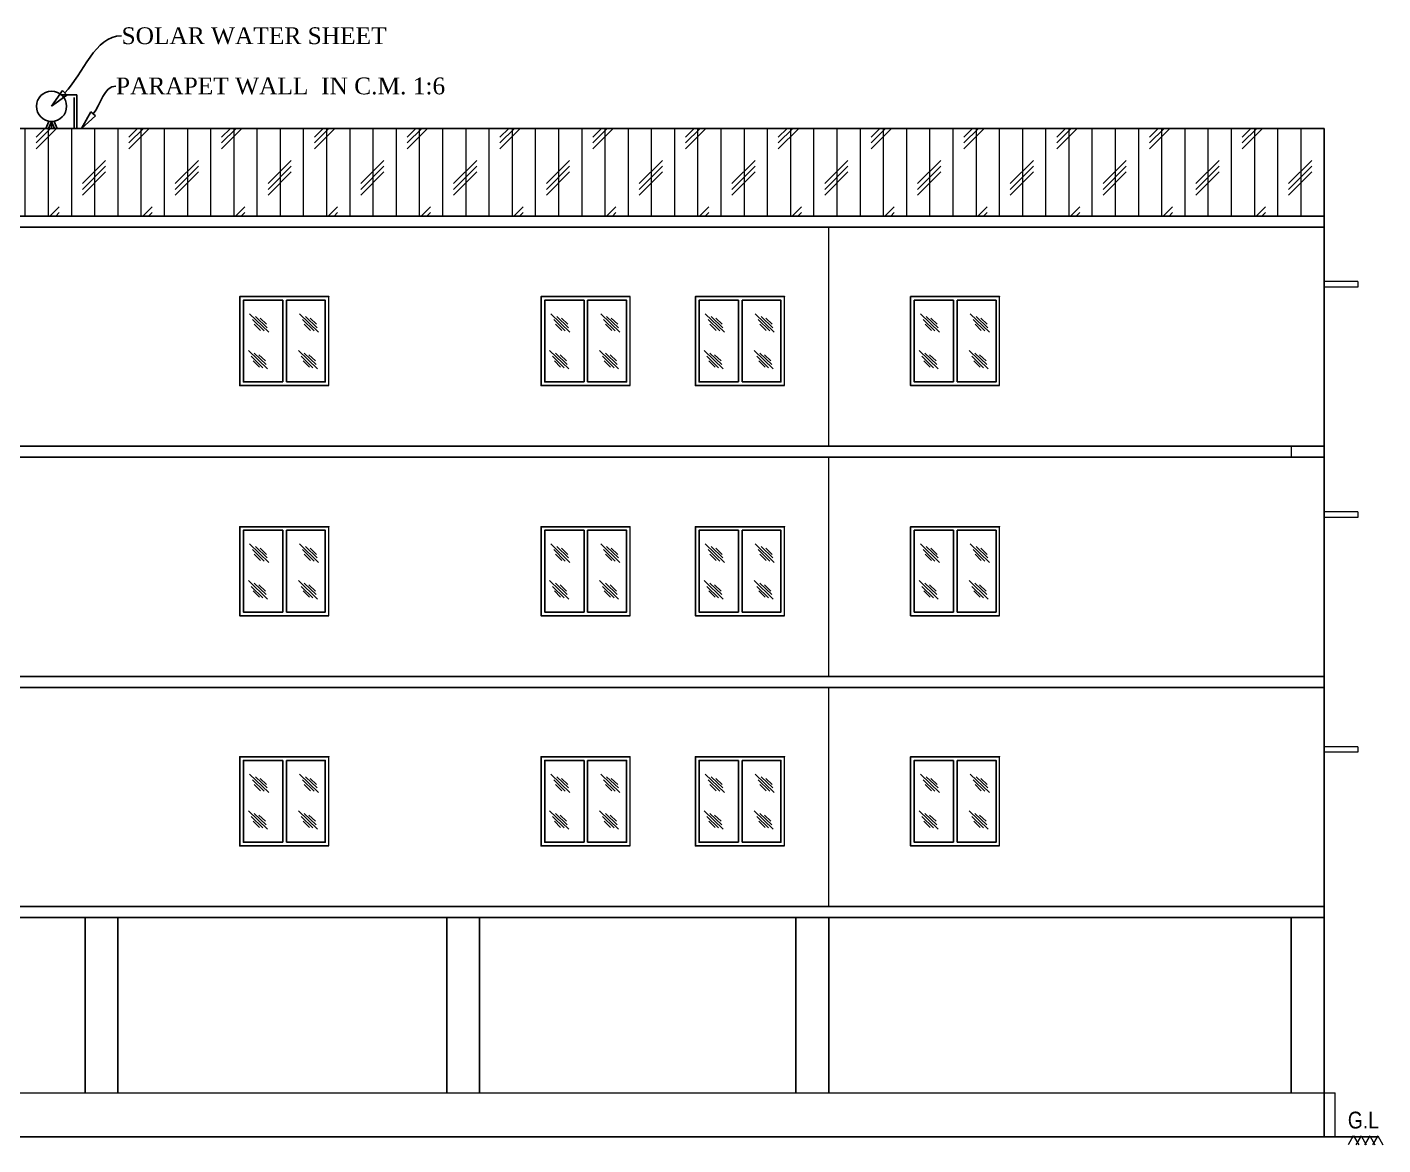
# Model space of a CAD drawing. Header units: metres. Extents: x -1560950 to -1560825, y 42726 to 42863.
# Drawn here: x -1560936.12 to -1560917.56, y 42824.02 to 42839.32 of the extents above; entities that cross this region are included whole.
import ezdxf
from ezdxf import colors
from ezdxf.entities.mleader import LeaderData, LeaderLine
from ezdxf.math import Vec2, Vec3

# ---------------------------------------------------------------- set-up
doc = ezdxf.new("R2010")
doc.units = ezdxf.units.M
doc.header["$LTSCALE"] = 750
doc.header["$MEASUREMENT"] = 0
doc.layers.get('0').update_dxf_attribs({"lineweight": 5})
doc.styles.add('sty', font='swissc.ttf', dxfattribs={"height": 10})

# ---------------------------------------------------------------- blocks, each defined once
blk = doc.blocks.new('_ClosedBlank')
at = {"color": 0, "linetype": 'ByBlock', "lineweight": -2}
for p, q in [((-1, 0.167), (0, 0)), ((-1, 0.167), (-1, -0.167)), ((0, 0), (-1, -0.167))]:
    blk.add_line(p, q, dxfattribs=at)

msp = doc.modelspace()

# ---------------------------------------------------------------- hatches: boundary and pattern name
at = {"ltscale": 0.25}
h = msp.add_hatch(dxfattribs=at)
h.set_pattern_fill('CORK', color=0, scale=0.1, angle=90)
h.set_pattern_definition([(90, (-1533632.09946, 45643.24785), (-0.3175, 0), []), (225, (-1533631.9407, 45643.4066), (0.635000274, -0.635000274), [0.449013, -0.449013]), (225, (-1533631.9407, 45643.486), (0.635000274, -0.635000274), [0.449013, -0.449013]), (225, (-1533631.9407, 45643.56535), (0.635000274, -0.635000274), [0.449013, -0.449013])])
h.paths.add_polyline_path([(-1560918.36845, 42837.93688), (-1560946.67625, 42837.93688), (-1560946.67625, 42836.73688), (-1560918.36845, 42836.73688)])

# ---------------------------------------------------------------- linework, layer by layer
at = {"color": 0, "lineweight": -2, "ltscale": 0.05}
for p, q in [((-1560935.6526, 42838.39559, -1914.77364), (-1560935.43995, 42838.39559, -1914.77364)), ((-1560935.47572, 42837.93688, -1914.77364), (-1560935.47572, 42838.36206, -1914.77364)), ((-1560935.43995, 42837.93688, -1914.77364), (-1560935.43995, 42838.39559, -1914.77364)), ((-1560935.82372, 42838.03376, -1914.77364), (-1560935.86366, 42837.93688, -1914.77364)), ((-1560935.78795, 42838.03376, -1914.77364), (-1560935.82789, 42837.93688, -1914.77364)), ((-1560935.78795, 42838.03376, -1914.77364), (-1560935.78795, 42837.93688, -1914.77364)), ((-1560935.78795, 42838.03376, -1914.77364), (-1560935.74801, 42837.93688, -1914.77364)), ((-1560935.75219, 42838.03376, -1914.77364), (-1560935.71224, 42837.93688, -1914.77364))]:
    msp.add_line(p, q, dxfattribs=at)
at = {"color": 0, "linetype": 'ByBlock', "lineweight": -2, "ltscale": 0.05}
for p, q in [((-1560946.67625, 42837.93688, -2181.68135), (-1560918.36845, 42837.93688, 4759.3704)), ((-1560918.36845, 42837.93688, 4759.3704), (-1560918.36845, 42824.13688, 4759.3704)), ((-1560918.36845, 42837.93688, -34605.54937), (-1560918.36845, 42824.1475, 6550.12618)), ((-1560946.67625, 42836.73688, -2181.68135), (-1560918.36845, 42836.73688, 4759.3704)), ((-1560946.67625, 42836.58688, -2470.45398), (-1560918.36845, 42836.58688, -2295.49767)), ((-1560946.67625, 42836.58688, -2470.45398), (-1560918.36845, 42836.58688, -2295.49767)), ((-1560918.36839, 42835.83982, -28346.65748), (-1560918.36839, 42825.337, 2999.96622)), ((-1560946.67625, 42833.58688, -251.42624), (-1560918.36845, 42833.58688, -251.42624)), ((-1560946.67625, 42833.43688, -251.42624), (-1560918.36845, 42833.43688, -251.42624)), ((-1560946.67625, 42833.43688, -251.42624), (-1560918.36845, 42833.43688, -251.42624)), ((-1560946.67625, 42830.43688, -58.26171), (-1560918.36845, 42830.43688, -58.26171)), ((-1560946.67625, 42830.28688, -58.26171), (-1560918.36845, 42830.28688, -58.26171)), ((-1560946.67625, 42830.28688, -58.26171), (-1560918.36845, 42830.28688, -58.26171)), ((-1560946.67625, 42827.28688, -58.26171), (-1560918.36845, 42827.28688, -58.26171)), ((-1560946.67625, 42827.13688, -58.4267), (-1560918.36845, 42827.13688, -58.4267)), ((-1560935.32895, 42827.13688, 4759.3704), (-1560935.32895, 42824.73688, 4759.3704)), ((-1560934.87895, 42827.13688, 4759.3704), (-1560934.87895, 42824.73688, 4759.3704)), ((-1560930.37895, 42827.13688, 4759.3704), (-1560930.37895, 42824.73688, 4759.3704)), ((-1560929.92895, 42827.13688, 4759.3704), (-1560929.92895, 42824.73688, 4759.3704)), ((-1560925.59895, 42827.13688, 4759.3704), (-1560925.59895, 42824.73688, 4759.3704)), ((-1560925.14895, 42827.13688, 4759.3704), (-1560925.14895, 42824.73688, 4759.3704)), ((-1560918.81845, 42827.13688, 4759.3704), (-1560918.81845, 42824.73688, 4759.3704)), ((-1560948.11333, 42824.13688, 99.28621), (-1560917.62907, 42824.13688, 99.28621))]:
    msp.add_line(p, q, dxfattribs=at)
at = {"color": 0, "ltscale": 0.25}
for p, q in [((-1560925.14895, 42833.58688, 0.1137), (-1560925.14895, 42836.58688, 0.1137)), ((-1560931.99077, 42834.41688, 2683818.42905), (-1560931.99077, 42835.63608, 2683818.42905)), ((-1560927.86751, 42834.41688, 2683818.42905), (-1560927.86751, 42835.63608, 2683818.42905)), ((-1560925.75386, 42834.41688, 2683818.42905), (-1560925.75386, 42835.63608, 2683818.42905)), ((-1560922.80987, 42834.41688, 2683818.42905), (-1560922.80987, 42835.63608, 2683818.42905)), ((-1560931.99077, 42834.41688, 2683818.42905), (-1560933.21077, 42834.41688, 2683818.42905)), ((-1560927.86751, 42834.41688, 2683818.42905), (-1560929.08751, 42834.41688, 2683818.42905)), ((-1560925.75386, 42834.41688, 2683818.42905), (-1560926.97386, 42834.41688, 2683818.42905)), ((-1560922.80987, 42834.41688, 2683818.42905), (-1560924.02987, 42834.41688, 2683818.42905)), ((-1560925.14895, 42830.43688, 0.1137), (-1560925.14895, 42833.43688, 0.1137)), ((-1560918.81845, 42833.58688, 4759.3704), (-1560918.81845, 42833.43688, 4759.3704)), ((-1560931.99077, 42831.26688, 2683818.42905), (-1560931.99077, 42832.48608, 2683818.42905)), ((-1560927.86751, 42831.26688, 2683818.42905), (-1560927.86751, 42832.48608, 2683818.42905)), ((-1560925.75386, 42831.26688, 2683818.42905), (-1560925.75386, 42832.48608, 2683818.42905)), ((-1560922.80987, 42831.26688, 2683818.42905), (-1560922.80987, 42832.48608, 2683818.42905)), ((-1560931.99077, 42831.26688, 2683818.42905), (-1560933.21077, 42831.26688, 2683818.42905)), ((-1560927.86751, 42831.26688, 2683818.42905), (-1560929.08751, 42831.26688, 2683818.42905)), ((-1560925.75386, 42831.26688, 2683818.42905), (-1560926.97386, 42831.26688, 2683818.42905)), ((-1560922.80987, 42831.26688, 2683818.42905), (-1560924.02987, 42831.26688, 2683818.42905)), ((-1560925.14895, 42827.28688, 0.1137), (-1560925.14895, 42830.28688, 0.1137)), ((-1560931.99077, 42828.11688, 2683818.42905), (-1560931.99077, 42829.33608, 2683818.42905)), ((-1560927.86751, 42828.11688, 2683818.42905), (-1560927.86751, 42829.33608, 2683818.42905)), ((-1560925.75386, 42828.11688, 2683818.42905), (-1560925.75386, 42829.33608, 2683818.42905)), ((-1560922.80987, 42828.11688, 2683818.42905), (-1560922.80987, 42829.33608, 2683818.42905)), ((-1560931.99077, 42828.11688, 2683818.42905), (-1560933.21077, 42828.11688, 2683818.42905)), ((-1560927.86751, 42828.11688, 2683818.42905), (-1560929.08751, 42828.11688, 2683818.42905)), ((-1560925.75386, 42828.11688, 2683818.42905), (-1560926.97386, 42828.11688, 2683818.42905)), ((-1560922.80987, 42828.11688, 2683818.42905), (-1560924.02987, 42828.11688, 2683818.42905)), ((-1560946.87276, 42824.73688, -362.48923), (-1560918.21845, 42824.73688, -362.48923)), ((-1560918.21845, 42824.1475, -38449.87382), (-1560918.21845, 42824.73688, -38903.473)), ((-1560917.96972, 42824.1475, -33789.45966), (-1560918.04058, 42824.02477, -33789.45966)), ((-1560917.96605, 42824.1475, -33789.45966), (-1560917.89519, 42824.02477, -33789.45966)), ((-1560917.86262, 42824.1475, -33789.45966), (-1560917.93348, 42824.02477, -33789.45966)), ((-1560917.86262, 42824.1475, -33789.45966), (-1560917.79177, 42824.02477, -33789.45966)), ((-1560917.74524, 42824.1475, -33789.45966), (-1560917.8161, 42824.02477, -33789.45966)), ((-1560917.74505, 42824.1475, -33789.45966), (-1560917.67419, 42824.02477, -33789.45966)), ((-1560917.63521, 42824.1475, -33789.45966), (-1560917.70606, 42824.02477, -33789.45966)), ((-1560917.63521, 42824.1475, -33789.45966), (-1560917.56435, 42824.02477, -33789.45966))]:
    msp.add_line(p, q, dxfattribs=at)
at = {"color": 0}
for p, q in [((-1560917.90845, 42835.83982, -33678.56166), (-1560918.36845, 42835.83982, -33678.56166)), ((-1560917.90845, 42835.83982, -33678.56166), (-1560917.90845, 42835.76315, -33678.56166)), ((-1560917.90845, 42835.76315, -33678.56166), (-1560918.36845, 42835.76315, -33678.56166)), ((-1560933.076, 42835.39993, 2683818.42905), (-1560932.81524, 42835.14716, 2683818.42905)), ((-1560932.87813, 42835.16438, 2683818.42905), (-1560933.0374, 42835.32159, 2683818.42905)), ((-1560932.83441, 42835.20948, 2683818.42905), (-1560932.99649, 42835.36379, 2683818.42905)), ((-1560932.84389, 42835.25659, 2683818.42905), (-1560932.9328, 42835.34021, 2683818.42905)), ((-1560932.39228, 42835.39993, 2683818.42905), (-1560932.13152, 42835.14716, 2683818.42905)), ((-1560932.19441, 42835.16438, 2683818.42905), (-1560932.35368, 42835.32159, 2683818.42905)), ((-1560932.15069, 42835.20948, 2683818.42905), (-1560932.31277, 42835.36379, 2683818.42905)), ((-1560932.16016, 42835.25659, 2683818.42905), (-1560932.24908, 42835.34021, 2683818.42905)), ((-1560928.95275, 42835.39993, 2683818.42905), (-1560928.69199, 42835.14716, 2683818.42905)), ((-1560928.75488, 42835.16438, 2683818.42905), (-1560928.91415, 42835.32159, 2683818.42905)), ((-1560928.71116, 42835.20948, 2683818.42905), (-1560928.87324, 42835.36379, 2683818.42905)), ((-1560928.72063, 42835.25659, 2683818.42905), (-1560928.80955, 42835.34021, 2683818.42905)), ((-1560928.26903, 42835.39993, 2683818.42905), (-1560928.00827, 42835.14716, 2683818.42905)), ((-1560928.07115, 42835.16438, 2683818.42905), (-1560928.23043, 42835.32159, 2683818.42905)), ((-1560928.02744, 42835.20948, 2683818.42905), (-1560928.18952, 42835.36379, 2683818.42905)), ((-1560928.03691, 42835.25659, 2683818.42905), (-1560928.12583, 42835.34021, 2683818.42905)), ((-1560926.83909, 42835.39993, 2683818.42905), (-1560926.57833, 42835.14716, 2683818.42905)), ((-1560926.64122, 42835.16438, 2683818.42905), (-1560926.80049, 42835.32159, 2683818.42905)), ((-1560926.5975, 42835.20948, 2683818.42905), (-1560926.75958, 42835.36379, 2683818.42905)), ((-1560926.60698, 42835.25659, 2683818.42905), (-1560926.69589, 42835.34021, 2683818.42905)), ((-1560926.15537, 42835.39993, 2683818.42905), (-1560925.89461, 42835.14716, 2683818.42905)), ((-1560925.95749, 42835.16438, 2683818.42905), (-1560926.11677, 42835.32159, 2683818.42905)), ((-1560925.91378, 42835.20948, 2683818.42905), (-1560926.07586, 42835.36379, 2683818.42905)), ((-1560925.92325, 42835.25659, 2683818.42905), (-1560926.01217, 42835.34021, 2683818.42905)), ((-1560923.8951, 42835.39993, 2683818.42905), (-1560923.63434, 42835.14716, 2683818.42905)), ((-1560923.69723, 42835.16438, 2683818.42905), (-1560923.8565, 42835.32159, 2683818.42905)), ((-1560923.65351, 42835.20948, 2683818.42905), (-1560923.81559, 42835.36379, 2683818.42905)), ((-1560923.66299, 42835.25659, 2683818.42905), (-1560923.7519, 42835.34021, 2683818.42905)), ((-1560923.21138, 42835.39993, 2683818.42905), (-1560922.95062, 42835.14716, 2683818.42905)), ((-1560923.01351, 42835.16438, 2683818.42905), (-1560923.17278, 42835.32159, 2683818.42905)), ((-1560922.96979, 42835.20948, 2683818.42905), (-1560923.13187, 42835.36379, 2683818.42905)), ((-1560922.97927, 42835.25659, 2683818.42905), (-1560923.06818, 42835.34021, 2683818.42905)), ((-1560932.92551, 42835.17239, 2683818.42905), (-1560933.01185, 42835.25866, 2683818.42905)), ((-1560932.24178, 42835.17239, 2683818.42905), (-1560932.32813, 42835.25866, 2683818.42905)), ((-1560928.80225, 42835.17239, 2683818.42905), (-1560928.8886, 42835.25866, 2683818.42905)), ((-1560928.11853, 42835.17239, 2683818.42905), (-1560928.20488, 42835.25866, 2683818.42905)), ((-1560926.6886, 42835.17239, 2683818.42905), (-1560926.77494, 42835.25866, 2683818.42905)), ((-1560926.00487, 42835.17239, 2683818.42905), (-1560926.09122, 42835.25866, 2683818.42905)), ((-1560923.74461, 42835.17239, 2683818.42905), (-1560923.83095, 42835.25866, 2683818.42905)), ((-1560923.06089, 42835.17239, 2683818.42905), (-1560923.14723, 42835.25866, 2683818.42905)), ((-1560933.09257, 42834.89777, 2683818.42905), (-1560932.83181, 42834.645, 2683818.42905)), ((-1560932.89469, 42834.66222, 2683818.42905), (-1560933.05397, 42834.81943, 2683818.42905)), ((-1560932.94207, 42834.67023, 2683818.42905), (-1560933.02842, 42834.7565, 2683818.42905)), ((-1560932.85098, 42834.70732, 2683818.42905), (-1560933.01306, 42834.86163, 2683818.42905)), ((-1560932.86045, 42834.75443, 2683818.42905), (-1560932.94937, 42834.83805, 2683818.42905)), ((-1560932.40885, 42834.89777, 2683818.42905), (-1560932.14809, 42834.645, 2683818.42905)), ((-1560932.21097, 42834.66222, 2683818.42905), (-1560932.37025, 42834.81943, 2683818.42905)), ((-1560932.25835, 42834.67023, 2683818.42905), (-1560932.34469, 42834.7565, 2683818.42905)), ((-1560932.16725, 42834.70732, 2683818.42905), (-1560932.32934, 42834.86163, 2683818.42905)), ((-1560932.17673, 42834.75443, 2683818.42905), (-1560932.26564, 42834.83805, 2683818.42905)), ((-1560928.96932, 42834.89777, 2683818.42905), (-1560928.70856, 42834.645, 2683818.42905)), ((-1560928.77144, 42834.66222, 2683818.42905), (-1560928.93072, 42834.81943, 2683818.42905)), ((-1560928.81882, 42834.67023, 2683818.42905), (-1560928.90516, 42834.7565, 2683818.42905)), ((-1560928.72772, 42834.70732, 2683818.42905), (-1560928.88981, 42834.86163, 2683818.42905)), ((-1560928.7372, 42834.75443, 2683818.42905), (-1560928.82611, 42834.83805, 2683818.42905)), ((-1560928.2856, 42834.89777, 2683818.42905), (-1560928.02483, 42834.645, 2683818.42905)), ((-1560928.08772, 42834.66222, 2683818.42905), (-1560928.24699, 42834.81943, 2683818.42905)), ((-1560928.1351, 42834.67023, 2683818.42905), (-1560928.22144, 42834.7565, 2683818.42905)), ((-1560928.044, 42834.70732, 2683818.42905), (-1560928.20609, 42834.86163, 2683818.42905)), ((-1560928.05348, 42834.75443, 2683818.42905), (-1560928.14239, 42834.83805, 2683818.42905)), ((-1560926.85566, 42834.89777, 2683818.42905), (-1560926.5949, 42834.645, 2683818.42905)), ((-1560926.65778, 42834.66222, 2683818.42905), (-1560926.81706, 42834.81943, 2683818.42905)), ((-1560926.70516, 42834.67023, 2683818.42905), (-1560926.79151, 42834.7565, 2683818.42905)), ((-1560926.61407, 42834.70732, 2683818.42905), (-1560926.77615, 42834.86163, 2683818.42905)), ((-1560926.62354, 42834.75443, 2683818.42905), (-1560926.71246, 42834.83805, 2683818.42905)), ((-1560926.17194, 42834.89777, 2683818.42905), (-1560925.91118, 42834.645, 2683818.42905)), ((-1560925.97406, 42834.66222, 2683818.42905), (-1560926.13333, 42834.81943, 2683818.42905)), ((-1560926.02144, 42834.67023, 2683818.42905), (-1560926.10778, 42834.7565, 2683818.42905)), ((-1560925.93034, 42834.70732, 2683818.42905), (-1560926.09243, 42834.86163, 2683818.42905)), ((-1560925.93982, 42834.75443, 2683818.42905), (-1560926.02873, 42834.83805, 2683818.42905)), ((-1560923.91167, 42834.89777, 2683818.42905), (-1560923.65091, 42834.645, 2683818.42905)), ((-1560923.7138, 42834.66222, 2683818.42905), (-1560923.87307, 42834.81943, 2683818.42905)), ((-1560923.76118, 42834.67023, 2683818.42905), (-1560923.84752, 42834.7565, 2683818.42905)), ((-1560923.67008, 42834.70732, 2683818.42905), (-1560923.83216, 42834.86163, 2683818.42905)), ((-1560923.67955, 42834.75443, 2683818.42905), (-1560923.76847, 42834.83805, 2683818.42905)), ((-1560923.22795, 42834.89777, 2683818.42905), (-1560922.96719, 42834.645, 2683818.42905)), ((-1560923.03007, 42834.66222, 2683818.42905), (-1560923.18935, 42834.81943, 2683818.42905)), ((-1560923.07745, 42834.67023, 2683818.42905), (-1560923.1638, 42834.7565, 2683818.42905)), ((-1560922.98636, 42834.70732, 2683818.42905), (-1560923.14844, 42834.86163, 2683818.42905)), ((-1560922.99583, 42834.75443, 2683818.42905), (-1560923.08475, 42834.83805, 2683818.42905)), ((-1560917.90845, 42832.68982, -33485.39713), (-1560918.36845, 42832.68982, -33485.39713)), ((-1560917.90845, 42832.68982, -33485.39713), (-1560917.90845, 42832.61315, -33485.39713)), ((-1560917.90845, 42832.61315, -33485.39713), (-1560918.36845, 42832.61315, -33485.39713)), ((-1560933.076, 42832.24993, 2683818.42905), (-1560932.81524, 42831.99716, 2683818.42905)), ((-1560932.87813, 42832.01438, 2683818.42905), (-1560933.0374, 42832.17159, 2683818.42905)), ((-1560932.83441, 42832.05948, 2683818.42905), (-1560932.99649, 42832.21379, 2683818.42905)), ((-1560932.84389, 42832.10659, 2683818.42905), (-1560932.9328, 42832.19021, 2683818.42905)), ((-1560932.39228, 42832.24993, 2683818.42905), (-1560932.13152, 42831.99716, 2683818.42905)), ((-1560932.19441, 42832.01438, 2683818.42905), (-1560932.35368, 42832.17159, 2683818.42905)), ((-1560932.15069, 42832.05948, 2683818.42905), (-1560932.31277, 42832.21379, 2683818.42905)), ((-1560932.16016, 42832.10659, 2683818.42905), (-1560932.24908, 42832.19021, 2683818.42905)), ((-1560928.95275, 42832.24993, 2683818.42905), (-1560928.69199, 42831.99716, 2683818.42905)), ((-1560928.75488, 42832.01438, 2683818.42905), (-1560928.91415, 42832.17159, 2683818.42905)), ((-1560928.71116, 42832.05948, 2683818.42905), (-1560928.87324, 42832.21379, 2683818.42905)), ((-1560928.72063, 42832.10659, 2683818.42905), (-1560928.80955, 42832.19021, 2683818.42905)), ((-1560928.26903, 42832.24993, 2683818.42905), (-1560928.00827, 42831.99716, 2683818.42905)), ((-1560928.07115, 42832.01438, 2683818.42905), (-1560928.23043, 42832.17159, 2683818.42905)), ((-1560928.02744, 42832.05948, 2683818.42905), (-1560928.18952, 42832.21379, 2683818.42905)), ((-1560928.03691, 42832.10659, 2683818.42905), (-1560928.12583, 42832.19021, 2683818.42905)), ((-1560926.83909, 42832.24993, 2683818.42905), (-1560926.57833, 42831.99716, 2683818.42905)), ((-1560926.64122, 42832.01438, 2683818.42905), (-1560926.80049, 42832.17159, 2683818.42905)), ((-1560926.5975, 42832.05948, 2683818.42905), (-1560926.75958, 42832.21379, 2683818.42905)), ((-1560926.60698, 42832.10659, 2683818.42905), (-1560926.69589, 42832.19021, 2683818.42905)), ((-1560926.15537, 42832.24993, 2683818.42905), (-1560925.89461, 42831.99716, 2683818.42905)), ((-1560925.95749, 42832.01438, 2683818.42905), (-1560926.11677, 42832.17159, 2683818.42905)), ((-1560925.91378, 42832.05948, 2683818.42905), (-1560926.07586, 42832.21379, 2683818.42905)), ((-1560925.92325, 42832.10659, 2683818.42905), (-1560926.01217, 42832.19021, 2683818.42905)), ((-1560923.8951, 42832.24993, 2683818.42905), (-1560923.63434, 42831.99716, 2683818.42905)), ((-1560923.69723, 42832.01438, 2683818.42905), (-1560923.8565, 42832.17159, 2683818.42905)), ((-1560923.65351, 42832.05948, 2683818.42905), (-1560923.81559, 42832.21379, 2683818.42905)), ((-1560923.66299, 42832.10659, 2683818.42905), (-1560923.7519, 42832.19021, 2683818.42905)), ((-1560923.21138, 42832.24993, 2683818.42905), (-1560922.95062, 42831.99716, 2683818.42905)), ((-1560923.01351, 42832.01438, 2683818.42905), (-1560923.17278, 42832.17159, 2683818.42905)), ((-1560922.96979, 42832.05948, 2683818.42905), (-1560923.13187, 42832.21379, 2683818.42905)), ((-1560922.97927, 42832.10659, 2683818.42905), (-1560923.06818, 42832.19021, 2683818.42905)), ((-1560932.92551, 42832.02239, 2683818.42905), (-1560933.01185, 42832.10866, 2683818.42905)), ((-1560932.24178, 42832.02239, 2683818.42905), (-1560932.32813, 42832.10866, 2683818.42905)), ((-1560928.80225, 42832.02239, 2683818.42905), (-1560928.8886, 42832.10866, 2683818.42905)), ((-1560928.11853, 42832.02239, 2683818.42905), (-1560928.20488, 42832.10866, 2683818.42905)), ((-1560926.6886, 42832.02239, 2683818.42905), (-1560926.77494, 42832.10866, 2683818.42905)), ((-1560926.00487, 42832.02239, 2683818.42905), (-1560926.09122, 42832.10866, 2683818.42905)), ((-1560923.74461, 42832.02239, 2683818.42905), (-1560923.83095, 42832.10866, 2683818.42905)), ((-1560923.06089, 42832.02239, 2683818.42905), (-1560923.14723, 42832.10866, 2683818.42905)), ((-1560933.09257, 42831.74777, 2683818.42905), (-1560932.83181, 42831.495, 2683818.42905)), ((-1560932.89469, 42831.51222, 2683818.42905), (-1560933.05397, 42831.66943, 2683818.42905)), ((-1560932.94207, 42831.52023, 2683818.42905), (-1560933.02842, 42831.6065, 2683818.42905)), ((-1560932.85098, 42831.55732, 2683818.42905), (-1560933.01306, 42831.71163, 2683818.42905)), ((-1560932.86045, 42831.60443, 2683818.42905), (-1560932.94937, 42831.68805, 2683818.42905)), ((-1560932.40885, 42831.74777, 2683818.42905), (-1560932.14809, 42831.495, 2683818.42905)), ((-1560932.21097, 42831.51222, 2683818.42905), (-1560932.37025, 42831.66943, 2683818.42905)), ((-1560932.25835, 42831.52023, 2683818.42905), (-1560932.34469, 42831.6065, 2683818.42905)), ((-1560932.16725, 42831.55732, 2683818.42905), (-1560932.32934, 42831.71163, 2683818.42905)), ((-1560932.17673, 42831.60443, 2683818.42905), (-1560932.26564, 42831.68805, 2683818.42905)), ((-1560928.96932, 42831.74777, 2683818.42905), (-1560928.70856, 42831.495, 2683818.42905)), ((-1560928.77144, 42831.51222, 2683818.42905), (-1560928.93072, 42831.66943, 2683818.42905)), ((-1560928.81882, 42831.52023, 2683818.42905), (-1560928.90516, 42831.6065, 2683818.42905)), ((-1560928.72772, 42831.55732, 2683818.42905), (-1560928.88981, 42831.71163, 2683818.42905)), ((-1560928.7372, 42831.60443, 2683818.42905), (-1560928.82611, 42831.68805, 2683818.42905)), ((-1560928.2856, 42831.74777, 2683818.42905), (-1560928.02483, 42831.495, 2683818.42905)), ((-1560928.08772, 42831.51222, 2683818.42905), (-1560928.24699, 42831.66943, 2683818.42905)), ((-1560928.1351, 42831.52023, 2683818.42905), (-1560928.22144, 42831.6065, 2683818.42905)), ((-1560928.044, 42831.55732, 2683818.42905), (-1560928.20609, 42831.71163, 2683818.42905)), ((-1560928.05348, 42831.60443, 2683818.42905), (-1560928.14239, 42831.68805, 2683818.42905)), ((-1560926.85566, 42831.74777, 2683818.42905), (-1560926.5949, 42831.495, 2683818.42905)), ((-1560926.65778, 42831.51222, 2683818.42905), (-1560926.81706, 42831.66943, 2683818.42905)), ((-1560926.70516, 42831.52023, 2683818.42905), (-1560926.79151, 42831.6065, 2683818.42905)), ((-1560926.61407, 42831.55732, 2683818.42905), (-1560926.77615, 42831.71163, 2683818.42905)), ((-1560926.62354, 42831.60443, 2683818.42905), (-1560926.71246, 42831.68805, 2683818.42905)), ((-1560926.17194, 42831.74777, 2683818.42905), (-1560925.91118, 42831.495, 2683818.42905)), ((-1560925.97406, 42831.51222, 2683818.42905), (-1560926.13333, 42831.66943, 2683818.42905)), ((-1560926.02144, 42831.52023, 2683818.42905), (-1560926.10778, 42831.6065, 2683818.42905)), ((-1560925.93034, 42831.55732, 2683818.42905), (-1560926.09243, 42831.71163, 2683818.42905)), ((-1560925.93982, 42831.60443, 2683818.42905), (-1560926.02873, 42831.68805, 2683818.42905)), ((-1560923.91167, 42831.74777, 2683818.42905), (-1560923.65091, 42831.495, 2683818.42905)), ((-1560923.7138, 42831.51222, 2683818.42905), (-1560923.87307, 42831.66943, 2683818.42905)), ((-1560923.76118, 42831.52023, 2683818.42905), (-1560923.84752, 42831.6065, 2683818.42905)), ((-1560923.67008, 42831.55732, 2683818.42905), (-1560923.83216, 42831.71163, 2683818.42905)), ((-1560923.67955, 42831.60443, 2683818.42905), (-1560923.76847, 42831.68805, 2683818.42905)), ((-1560923.22795, 42831.74777, 2683818.42905), (-1560922.96719, 42831.495, 2683818.42905)), ((-1560923.03007, 42831.51222, 2683818.42905), (-1560923.18935, 42831.66943, 2683818.42905)), ((-1560923.07745, 42831.52023, 2683818.42905), (-1560923.1638, 42831.6065, 2683818.42905)), ((-1560922.98636, 42831.55732, 2683818.42905), (-1560923.14844, 42831.71163, 2683818.42905)), ((-1560922.99583, 42831.60443, 2683818.42905), (-1560923.08475, 42831.68805, 2683818.42905)), ((-1560917.90845, 42829.47417, -38607.25676), (-1560918.36845, 42829.47417, -38607.25676)), ((-1560917.90845, 42829.3975, -38607.25676), (-1560918.36845, 42829.3975, -38607.25676)), ((-1560917.90845, 42829.47417, -38607.25676), (-1560917.90845, 42829.3975, -38607.25676)), ((-1560933.076, 42829.09993, 2683818.42905), (-1560932.81524, 42828.84716, 2683818.42905)), ((-1560932.87813, 42828.86438, 2683818.42905), (-1560933.0374, 42829.02159, 2683818.42905)), ((-1560932.83441, 42828.90948, 2683818.42905), (-1560932.99649, 42829.06379, 2683818.42905)), ((-1560932.84389, 42828.95659, 2683818.42905), (-1560932.9328, 42829.04021, 2683818.42905)), ((-1560932.39228, 42829.09993, 2683818.42905), (-1560932.13152, 42828.84716, 2683818.42905)), ((-1560932.19441, 42828.86438, 2683818.42905), (-1560932.35368, 42829.02159, 2683818.42905)), ((-1560932.15069, 42828.90948, 2683818.42905), (-1560932.31277, 42829.06379, 2683818.42905)), ((-1560932.16016, 42828.95659, 2683818.42905), (-1560932.24908, 42829.04021, 2683818.42905)), ((-1560928.95275, 42829.09993, 2683818.42905), (-1560928.69199, 42828.84716, 2683818.42905)), ((-1560928.75488, 42828.86438, 2683818.42905), (-1560928.91415, 42829.02159, 2683818.42905)), ((-1560928.71116, 42828.90948, 2683818.42905), (-1560928.87324, 42829.06379, 2683818.42905)), ((-1560928.72063, 42828.95659, 2683818.42905), (-1560928.80955, 42829.04021, 2683818.42905)), ((-1560928.26903, 42829.09993, 2683818.42905), (-1560928.00827, 42828.84716, 2683818.42905)), ((-1560928.07115, 42828.86438, 2683818.42905), (-1560928.23043, 42829.02159, 2683818.42905)), ((-1560928.02744, 42828.90948, 2683818.42905), (-1560928.18952, 42829.06379, 2683818.42905)), ((-1560928.03691, 42828.95659, 2683818.42905), (-1560928.12583, 42829.04021, 2683818.42905)), ((-1560926.83909, 42829.09993, 2683818.42905), (-1560926.57833, 42828.84716, 2683818.42905)), ((-1560926.64122, 42828.86438, 2683818.42905), (-1560926.80049, 42829.02159, 2683818.42905)), ((-1560926.5975, 42828.90948, 2683818.42905), (-1560926.75958, 42829.06379, 2683818.42905)), ((-1560926.60698, 42828.95659, 2683818.42905), (-1560926.69589, 42829.04021, 2683818.42905)), ((-1560926.15537, 42829.09993, 2683818.42905), (-1560925.89461, 42828.84716, 2683818.42905)), ((-1560925.95749, 42828.86438, 2683818.42905), (-1560926.11677, 42829.02159, 2683818.42905)), ((-1560925.91378, 42828.90948, 2683818.42905), (-1560926.07586, 42829.06379, 2683818.42905)), ((-1560925.92325, 42828.95659, 2683818.42905), (-1560926.01217, 42829.04021, 2683818.42905)), ((-1560923.8951, 42829.09993, 2683818.42905), (-1560923.63434, 42828.84716, 2683818.42905)), ((-1560923.69723, 42828.86438, 2683818.42905), (-1560923.8565, 42829.02159, 2683818.42905)), ((-1560923.65351, 42828.90948, 2683818.42905), (-1560923.81559, 42829.06379, 2683818.42905)), ((-1560923.66299, 42828.95659, 2683818.42905), (-1560923.7519, 42829.04021, 2683818.42905)), ((-1560923.21138, 42829.09993, 2683818.42905), (-1560922.95062, 42828.84716, 2683818.42905)), ((-1560923.01351, 42828.86438, 2683818.42905), (-1560923.17278, 42829.02159, 2683818.42905)), ((-1560922.96979, 42828.90948, 2683818.42905), (-1560923.13187, 42829.06379, 2683818.42905)), ((-1560922.97927, 42828.95659, 2683818.42905), (-1560923.06818, 42829.04021, 2683818.42905)), ((-1560932.92551, 42828.87239, 2683818.42905), (-1560933.01185, 42828.95866, 2683818.42905)), ((-1560932.24178, 42828.87239, 2683818.42905), (-1560932.32813, 42828.95866, 2683818.42905)), ((-1560928.80225, 42828.87239, 2683818.42905), (-1560928.8886, 42828.95866, 2683818.42905)), ((-1560928.11853, 42828.87239, 2683818.42905), (-1560928.20488, 42828.95866, 2683818.42905)), ((-1560926.6886, 42828.87239, 2683818.42905), (-1560926.77494, 42828.95866, 2683818.42905)), ((-1560926.00487, 42828.87239, 2683818.42905), (-1560926.09122, 42828.95866, 2683818.42905)), ((-1560923.74461, 42828.87239, 2683818.42905), (-1560923.83095, 42828.95866, 2683818.42905)), ((-1560923.06089, 42828.87239, 2683818.42905), (-1560923.14723, 42828.95866, 2683818.42905)), ((-1560933.09257, 42828.59777, 2683818.42905), (-1560932.83181, 42828.345, 2683818.42905)), ((-1560932.40885, 42828.59777, 2683818.42905), (-1560932.14809, 42828.345, 2683818.42905)), ((-1560928.96932, 42828.59777, 2683818.42905), (-1560928.70856, 42828.345, 2683818.42905)), ((-1560928.2856, 42828.59777, 2683818.42905), (-1560928.02483, 42828.345, 2683818.42905)), ((-1560926.85566, 42828.59777, 2683818.42905), (-1560926.5949, 42828.345, 2683818.42905)), ((-1560926.17194, 42828.59777, 2683818.42905), (-1560925.91118, 42828.345, 2683818.42905)), ((-1560923.91167, 42828.59777, 2683818.42905), (-1560923.65091, 42828.345, 2683818.42905)), ((-1560923.22795, 42828.59777, 2683818.42905), (-1560922.96719, 42828.345, 2683818.42905)), ((-1560932.89469, 42828.36222, 2683818.42905), (-1560933.05397, 42828.51943, 2683818.42905)), ((-1560932.94207, 42828.37023, 2683818.42905), (-1560933.02842, 42828.4565, 2683818.42905)), ((-1560932.85098, 42828.40732, 2683818.42905), (-1560933.01306, 42828.56163, 2683818.42905)), ((-1560932.86045, 42828.45443, 2683818.42905), (-1560932.94937, 42828.53805, 2683818.42905)), ((-1560932.21097, 42828.36222, 2683818.42905), (-1560932.37025, 42828.51943, 2683818.42905)), ((-1560932.25835, 42828.37023, 2683818.42905), (-1560932.34469, 42828.4565, 2683818.42905)), ((-1560932.16725, 42828.40732, 2683818.42905), (-1560932.32934, 42828.56163, 2683818.42905)), ((-1560932.17673, 42828.45443, 2683818.42905), (-1560932.26564, 42828.53805, 2683818.42905)), ((-1560928.77144, 42828.36222, 2683818.42905), (-1560928.93072, 42828.51943, 2683818.42905)), ((-1560928.81882, 42828.37023, 2683818.42905), (-1560928.90516, 42828.4565, 2683818.42905)), ((-1560928.72772, 42828.40732, 2683818.42905), (-1560928.88981, 42828.56163, 2683818.42905)), ((-1560928.7372, 42828.45443, 2683818.42905), (-1560928.82611, 42828.53805, 2683818.42905)), ((-1560928.08772, 42828.36222, 2683818.42905), (-1560928.24699, 42828.51943, 2683818.42905)), ((-1560928.1351, 42828.37023, 2683818.42905), (-1560928.22144, 42828.4565, 2683818.42905)), ((-1560928.044, 42828.40732, 2683818.42905), (-1560928.20609, 42828.56163, 2683818.42905)), ((-1560928.05348, 42828.45443, 2683818.42905), (-1560928.14239, 42828.53805, 2683818.42905)), ((-1560926.65778, 42828.36222, 2683818.42905), (-1560926.81706, 42828.51943, 2683818.42905)), ((-1560926.70516, 42828.37023, 2683818.42905), (-1560926.79151, 42828.4565, 2683818.42905)), ((-1560926.61407, 42828.40732, 2683818.42905), (-1560926.77615, 42828.56163, 2683818.42905)), ((-1560926.62354, 42828.45443, 2683818.42905), (-1560926.71246, 42828.53805, 2683818.42905)), ((-1560925.97406, 42828.36222, 2683818.42905), (-1560926.13333, 42828.51943, 2683818.42905)), ((-1560926.02144, 42828.37023, 2683818.42905), (-1560926.10778, 42828.4565, 2683818.42905)), ((-1560925.93034, 42828.40732, 2683818.42905), (-1560926.09243, 42828.56163, 2683818.42905)), ((-1560925.93982, 42828.45443, 2683818.42905), (-1560926.02873, 42828.53805, 2683818.42905)), ((-1560923.7138, 42828.36222, 2683818.42905), (-1560923.87307, 42828.51943, 2683818.42905)), ((-1560923.76118, 42828.37023, 2683818.42905), (-1560923.84752, 42828.4565, 2683818.42905)), ((-1560923.67008, 42828.40732, 2683818.42905), (-1560923.83216, 42828.56163, 2683818.42905)), ((-1560923.67955, 42828.45443, 2683818.42905), (-1560923.76847, 42828.53805, 2683818.42905)), ((-1560923.03007, 42828.36222, 2683818.42905), (-1560923.18935, 42828.51943, 2683818.42905)), ((-1560923.07745, 42828.37023, 2683818.42905), (-1560923.1638, 42828.4565, 2683818.42905)), ((-1560922.98636, 42828.40732, 2683818.42905), (-1560923.14844, 42828.56163, 2683818.42905)), ((-1560922.99583, 42828.45443, 2683818.42905), (-1560923.08475, 42828.53805, 2683818.42905))]:
    msp.add_line(p, q, dxfattribs=at)
at = {"color": 0, "lineweight": -3}
for p, q in [((-1560932.62246, 42835.58608, 2683818.42905), (-1560932.62246, 42834.46688, 2683818.42905)), ((-1560932.57246, 42835.58608, 2683818.42905), (-1560932.57246, 42834.46688, 2683818.42905)), ((-1560928.49921, 42835.58608, 2683818.42905), (-1560928.49921, 42834.46688, 2683818.42905)), ((-1560928.44921, 42835.58608, 2683818.42905), (-1560928.44921, 42834.46688, 2683818.42905)), ((-1560926.38555, 42835.58608, 2683818.42905), (-1560926.38555, 42834.46688, 2683818.42905)), ((-1560926.33555, 42835.58608, 2683818.42905), (-1560926.33555, 42834.46688, 2683818.42905)), ((-1560923.44156, 42835.58608, 2683818.42905), (-1560923.44156, 42834.46688, 2683818.42905)), ((-1560923.39156, 42835.58608, 2683818.42905), (-1560923.39156, 42834.46688, 2683818.42905)), ((-1560933.21077, 42834.41688, 2683818.42905), (-1560931.99077, 42834.41688, 2683818.42905)), ((-1560929.08751, 42834.41688, 2683818.42905), (-1560927.86751, 42834.41688, 2683818.42905)), ((-1560926.97386, 42834.41688, 2683818.42905), (-1560925.75386, 42834.41688, 2683818.42905)), ((-1560924.02987, 42834.41688, 2683818.42905), (-1560922.80987, 42834.41688, 2683818.42905)), ((-1560932.62246, 42832.43608, 2683818.42905), (-1560932.62246, 42831.31688, 2683818.42905)), ((-1560932.57246, 42832.43608, 2683818.42905), (-1560932.57246, 42831.31688, 2683818.42905)), ((-1560928.49921, 42832.43608, 2683818.42905), (-1560928.49921, 42831.31688, 2683818.42905)), ((-1560928.44921, 42832.43608, 2683818.42905), (-1560928.44921, 42831.31688, 2683818.42905)), ((-1560926.38555, 42832.43608, 2683818.42905), (-1560926.38555, 42831.31688, 2683818.42905)), ((-1560926.33555, 42832.43608, 2683818.42905), (-1560926.33555, 42831.31688, 2683818.42905)), ((-1560923.44156, 42832.43608, 2683818.42905), (-1560923.44156, 42831.31688, 2683818.42905)), ((-1560923.39156, 42832.43608, 2683818.42905), (-1560923.39156, 42831.31688, 2683818.42905)), ((-1560933.21077, 42831.26688, 2683818.42905), (-1560931.99077, 42831.26688, 2683818.42905)), ((-1560929.08751, 42831.26688, 2683818.42905), (-1560927.86751, 42831.26688, 2683818.42905)), ((-1560926.97386, 42831.26688, 2683818.42905), (-1560925.75386, 42831.26688, 2683818.42905)), ((-1560924.02987, 42831.26688, 2683818.42905), (-1560922.80987, 42831.26688, 2683818.42905)), ((-1560932.62246, 42829.28608, 2683818.42905), (-1560932.62246, 42828.16688, 2683818.42905)), ((-1560932.57246, 42829.28608, 2683818.42905), (-1560932.57246, 42828.16688, 2683818.42905)), ((-1560928.49921, 42829.28608, 2683818.42905), (-1560928.49921, 42828.16688, 2683818.42905)), ((-1560928.44921, 42829.28608, 2683818.42905), (-1560928.44921, 42828.16688, 2683818.42905)), ((-1560926.38555, 42829.28608, 2683818.42905), (-1560926.38555, 42828.16688, 2683818.42905)), ((-1560926.33555, 42829.28608, 2683818.42905), (-1560926.33555, 42828.16688, 2683818.42905)), ((-1560923.44156, 42829.28608, 2683818.42905), (-1560923.44156, 42828.16688, 2683818.42905)), ((-1560923.39156, 42829.28608, 2683818.42905), (-1560923.39156, 42828.16688, 2683818.42905)), ((-1560933.21077, 42828.11688, 2683818.42905), (-1560931.99077, 42828.11688, 2683818.42905)), ((-1560929.08751, 42828.11688, 2683818.42905), (-1560927.86751, 42828.11688, 2683818.42905)), ((-1560926.97386, 42828.11688, 2683818.42905), (-1560925.75386, 42828.11688, 2683818.42905)), ((-1560924.02987, 42828.11688, 2683818.42905), (-1560922.80987, 42828.11688, 2683818.42905))]:
    msp.add_line(p, q, dxfattribs=at)
at = {"color": 0, "lineweight": -3, "elevation": 2683818.42905}
for points in [[(-1560931.99077, 42834.41688), (-1560933.21077, 42834.41688), (-1560933.21077, 42835.63608), (-1560931.99077, 42835.63608), (-1560933.21077, 42835.63608)], [(-1560932.62246, 42834.46688), (-1560933.16077, 42834.46688), (-1560933.16077, 42835.58608), (-1560932.62246, 42835.58608)], [(-1560932.57246, 42835.58608), (-1560932.04077, 42835.58608), (-1560932.04077, 42834.46688), (-1560932.57246, 42834.46688)], [(-1560927.86751, 42834.41688), (-1560929.08751, 42834.41688), (-1560929.08751, 42835.63608), (-1560927.86751, 42835.63608), (-1560929.08751, 42835.63608)], [(-1560928.49921, 42834.46688), (-1560929.03751, 42834.46688), (-1560929.03751, 42835.58608), (-1560928.49921, 42835.58608)], [(-1560928.44921, 42835.58608), (-1560927.91751, 42835.58608), (-1560927.91751, 42834.46688), (-1560928.44921, 42834.46688)], [(-1560925.75386, 42834.41688), (-1560926.97386, 42834.41688), (-1560926.97386, 42835.63608), (-1560925.75386, 42835.63608), (-1560926.97386, 42835.63608)], [(-1560926.38555, 42834.46688), (-1560926.92386, 42834.46688), (-1560926.92386, 42835.58608), (-1560926.38555, 42835.58608)], [(-1560926.33555, 42835.58608), (-1560925.80386, 42835.58608), (-1560925.80386, 42834.46688), (-1560926.33555, 42834.46688)], [(-1560922.80987, 42834.41688), (-1560924.02987, 42834.41688), (-1560924.02987, 42835.63608), (-1560922.80987, 42835.63608), (-1560924.02987, 42835.63608)], [(-1560923.44156, 42834.46688), (-1560923.97987, 42834.46688), (-1560923.97987, 42835.58608), (-1560923.44156, 42835.58608)], [(-1560923.39156, 42835.58608), (-1560922.85987, 42835.58608), (-1560922.85987, 42834.46688), (-1560923.39156, 42834.46688)], [(-1560931.99077, 42831.26688), (-1560933.21077, 42831.26688), (-1560933.21077, 42832.48608), (-1560931.99077, 42832.48608), (-1560933.21077, 42832.48608)], [(-1560932.62246, 42831.31688), (-1560933.16077, 42831.31688), (-1560933.16077, 42832.43608), (-1560932.62246, 42832.43608)], [(-1560932.57246, 42832.43608), (-1560932.04077, 42832.43608), (-1560932.04077, 42831.31688), (-1560932.57246, 42831.31688)], [(-1560927.86751, 42831.26688), (-1560929.08751, 42831.26688), (-1560929.08751, 42832.48608), (-1560927.86751, 42832.48608), (-1560929.08751, 42832.48608)], [(-1560928.49921, 42831.31688), (-1560929.03751, 42831.31688), (-1560929.03751, 42832.43608), (-1560928.49921, 42832.43608)], [(-1560928.44921, 42832.43608), (-1560927.91751, 42832.43608), (-1560927.91751, 42831.31688), (-1560928.44921, 42831.31688)], [(-1560925.75386, 42831.26688), (-1560926.97386, 42831.26688), (-1560926.97386, 42832.48608), (-1560925.75386, 42832.48608), (-1560926.97386, 42832.48608)], [(-1560926.38555, 42831.31688), (-1560926.92386, 42831.31688), (-1560926.92386, 42832.43608), (-1560926.38555, 42832.43608)], [(-1560926.33555, 42832.43608), (-1560925.80386, 42832.43608), (-1560925.80386, 42831.31688), (-1560926.33555, 42831.31688)], [(-1560922.80987, 42831.26688), (-1560924.02987, 42831.26688), (-1560924.02987, 42832.48608), (-1560922.80987, 42832.48608), (-1560924.02987, 42832.48608)], [(-1560923.44156, 42831.31688), (-1560923.97987, 42831.31688), (-1560923.97987, 42832.43608), (-1560923.44156, 42832.43608)], [(-1560923.39156, 42832.43608), (-1560922.85987, 42832.43608), (-1560922.85987, 42831.31688), (-1560923.39156, 42831.31688)], [(-1560931.99077, 42828.11688), (-1560933.21077, 42828.11688), (-1560933.21077, 42829.33608), (-1560931.99077, 42829.33608), (-1560933.21077, 42829.33608)], [(-1560932.62246, 42828.16688), (-1560933.16077, 42828.16688), (-1560933.16077, 42829.28608), (-1560932.62246, 42829.28608)], [(-1560932.57246, 42829.28608), (-1560932.04077, 42829.28608), (-1560932.04077, 42828.16688), (-1560932.57246, 42828.16688)], [(-1560927.86751, 42828.11688), (-1560929.08751, 42828.11688), (-1560929.08751, 42829.33608), (-1560927.86751, 42829.33608), (-1560929.08751, 42829.33608)], [(-1560928.49921, 42828.16688), (-1560929.03751, 42828.16688), (-1560929.03751, 42829.28608), (-1560928.49921, 42829.28608)], [(-1560928.44921, 42829.28608), (-1560927.91751, 42829.28608), (-1560927.91751, 42828.16688), (-1560928.44921, 42828.16688)], [(-1560925.75386, 42828.11688), (-1560926.97386, 42828.11688), (-1560926.97386, 42829.33608), (-1560925.75386, 42829.33608), (-1560926.97386, 42829.33608)], [(-1560926.38555, 42828.16688), (-1560926.92386, 42828.16688), (-1560926.92386, 42829.28608), (-1560926.38555, 42829.28608)], [(-1560926.33555, 42829.28608), (-1560925.80386, 42829.28608), (-1560925.80386, 42828.16688), (-1560926.33555, 42828.16688)], [(-1560922.80987, 42828.11688), (-1560924.02987, 42828.11688), (-1560924.02987, 42829.33608), (-1560922.80987, 42829.33608), (-1560924.02987, 42829.33608)], [(-1560923.44156, 42828.16688), (-1560923.97987, 42828.16688), (-1560923.97987, 42829.28608), (-1560923.44156, 42829.28608)], [(-1560923.39156, 42829.28608), (-1560922.85987, 42829.28608), (-1560922.85987, 42828.16688), (-1560923.39156, 42828.16688)]]:
    msp.add_lwpolyline(points, dxfattribs=at)
at = {"color": 0, "lineweight": -2, "ltscale": 0.05}
msp.add_circle((-1560935.78795, 42838.23999, -1914.77364), 0.20624, dxfattribs=at)

# ---------------------------------------------------------------- texts
at = {"color": 0, "ltscale": 0.25, "style": 'sty'}
msp.add_text('G.L', height=0.23, dxfattribs=at).set_placement((-1560918.04402, 42824.24906, -33789.45966))

# ---------------------------------------------------------------- leaders
at = {"color": 0, "lineweight": -2}
ml = msp.add_multileader_mtext('Standard', dxfattribs=at)
ml.set_content('{\\fTimes New Roman|b0|i0|c0|p18;\\C0;SOLAR WATER SHEET}', color=4, style='sty')
ml.set_leader_properties(color=253)
ml.set_arrow_properties(name='CLOSEDBLANK')
ml.build(insert=Vec2(0, 0))
ml.multileader.update_dxf_attribs({"leader_type": 2, "text_left_attachment_type": 2, "text_right_attachment_type": 2, "dogleg_length": 0.36, "arrow_head_size": 0.25556})
ctx = ml.context
ctx.base_point, ctx.char_height, ctx.arrow_head_size, ctx.landing_gap_size, ctx.plane_origin = Vec3(-1560934.83112, 42839.20312, -1914.77364), 0.23, 0.25556, 0.0016, Vec3(-1560938.02878, 42838.01062, -1914.77364)
ctx.left_attachment, ctx.right_attachment = 2, 2
notes = []
notes.append((ctx, [(0, (1, 1, 0), (-1560934.84032, 42839.20312, -1914.77364), (1, 0), 0.0092, [(0, [(-1560935.78795, 42838.24233, -1914.77364)], 0, [])])]))
ctx.mtext.insert, ctx.mtext.flow_direction = Vec3(-1560934.82952, 42839.32069, -1914.77364), 5
ml = msp.add_multileader_mtext('Standard', dxfattribs=at)
ml.set_content('{\\fTimes New Roman|b0|i0|c0|p18;\\C0;PARAPET WALL  IN C.M. 1:6}', color=4, style='sty')
ml.set_leader_properties(color=253)
ml.set_arrow_properties(name='CLOSEDBLANK')
ml.build(insert=Vec2(0, 0))
ml.multileader.update_dxf_attribs({"leader_type": 2, "text_left_attachment_type": 2, "text_right_attachment_type": 2, "dogleg_length": 0.36, "arrow_head_size": 0.25556})
ctx = ml.context
ctx.base_point, ctx.char_height, ctx.arrow_head_size, ctx.landing_gap_size, ctx.plane_origin = Vec3(-1560934.90756, 42838.51604, -1914.77364), 0.23, 0.25556, 0.0016, Vec3(-1560937.21023, 42838.24165, -1914.77364)
ctx.left_attachment, ctx.right_attachment = 2, 2
notes.append((ctx, [(0, (1, 1, 0), (-1560934.91676, 42838.51604, -1914.77364), (1, 0), 0.0092, [(0, [(-1560935.37906, 42837.93688, -1914.77364)], 0, [])])]))
ctx.mtext.insert, ctx.mtext.flow_direction = Vec3(-1560934.90596, 42838.63361, -1914.77364), 5
for ctx, leaders in notes:
    for number, flags, end, landing, length, lines in leaders:
        leader = LeaderData()
        leader.index, (leader.has_last_leader_line, leader.has_dogleg_vector, leader.attachment_direction) = number, flags
        leader.last_leader_point, leader.dogleg_vector, leader.dogleg_length = Vec3(end), Vec3(landing), length
        for number, points, colour, breaks in lines:
            line = LeaderLine()
            line.index, line.vertices, line.color, line.breaks = number, Vec3.list(points), colors.encode_raw_color(colour), breaks
            leader.lines.append(line)
        ctx.leaders.append(leader)

doc.saveas('drawing.dxf')
